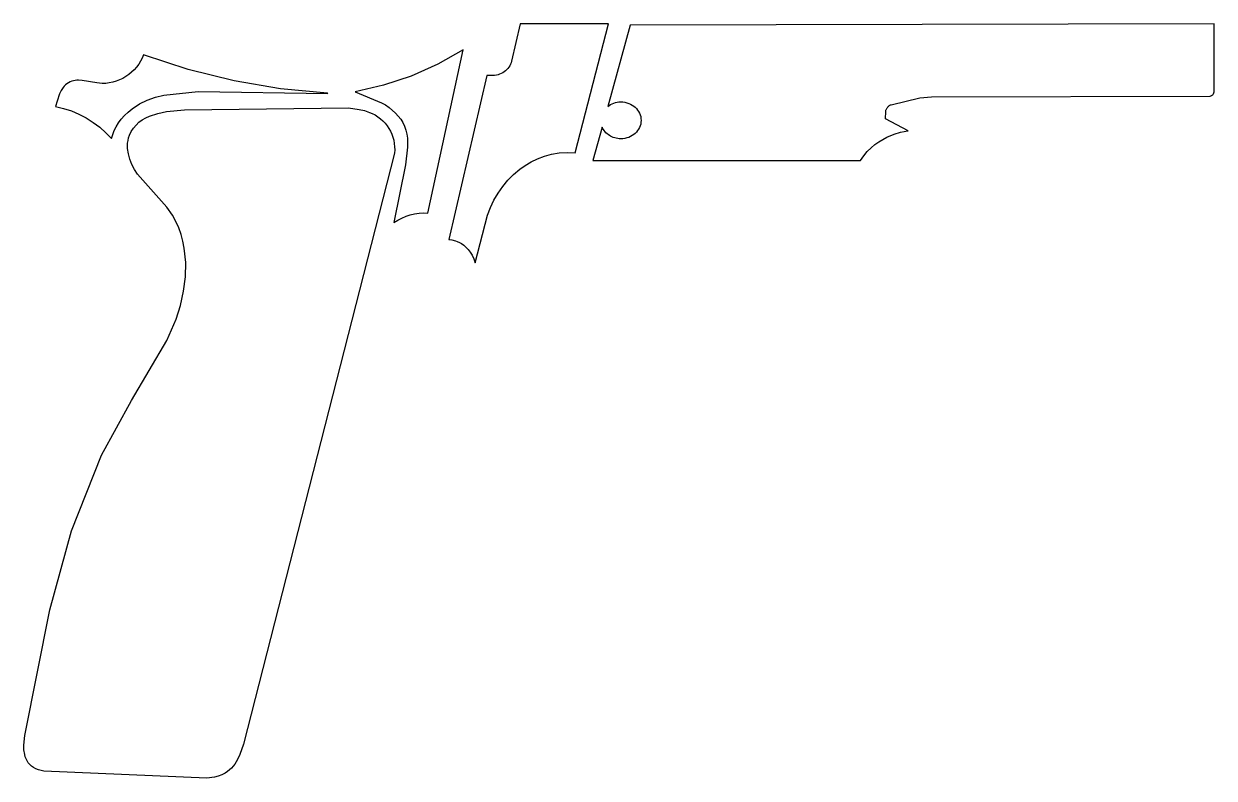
# Model space of a CAD drawing. Header units: metres. Extents: x 165 to 282, y -152 to -77.
import ezdxf

# ---------------------------------------------------------------- set-up
doc = ezdxf.new("R2010")
doc.units = ezdxf.units.M

msp = doc.modelspace()

# ---------------------------------------------------------------- linework, layer by layer
for points in [[(222.61703, -77.469746), (213.927436, -77.469746), (213.078568, -81.13141), (213.027768, -81.293716), (212.963506, -81.449164), (212.886544, -81.596992), (212.79739, -81.736438), (212.69706, -81.866994), (212.586062, -81.988152), (212.465412, -82.09915), (212.335618, -82.19948), (212.197442, -82.28838), (212.0519, -82.365342), (211.8995, -82.429604), (211.74075, -82.480658), (211.576666, -82.517996), (211.40801, -82.540856), (210.651852, -82.54873), (206.902812, -98.670872), (206.986124, -98.675952), (207.211422, -98.708718), (207.54213, -98.796094), (207.735424, -98.868484), (207.941418, -98.964496), (208.155286, -99.087432), (208.372456, -99.240848), (208.588356, -99.427792), (208.798414, -99.65182), (208.998058, -99.91598), (209.182462, -100.223828), (209.347308, -100.578666), (209.48777, -100.983796), (210.70951, -96.270826), (210.99653, -95.520764), (211.341462, -94.798134), (211.74329, -94.107762), (212.200744, -93.453966), (212.712554, -92.841318), (213.27745, -92.27439), (213.894162, -91.757754), (214.41791, -91.39047), (214.997792, -91.048586), (215.627966, -90.743278), (216.302082, -90.485722), (217.01379, -90.287094), (217.757248, -90.15857), (218.526106, -90.111072), (219.314522, -90.15603), (222.61703, -77.47)], [(224.728532, -77.595222), (222.527876, -85.593428), (222.663258, -85.495638), (222.807276, -85.408262), (222.959422, -85.332062), (223.119188, -85.2678), (223.285812, -85.216492), (223.458786, -85.1789), (223.637348, -85.155786), (223.821244, -85.147912), (224.024698, -85.15731), (224.22231, -85.184742), (224.413064, -85.229446), (224.595944, -85.290406), (224.769934, -85.36686), (224.934018, -85.457792), (225.08718, -85.562186), (225.228404, -85.67928), (225.356928, -85.808058), (225.471482, -85.947758), (225.57105, -86.097364), (225.65487, -86.25586), (225.721672, -86.422484), (225.770694, -86.59622), (225.80092, -86.776306), (225.81108, -86.961726), (225.80092, -87.147146), (225.770694, -87.327232), (225.721672, -87.500968), (225.65487, -87.667592), (225.57105, -87.826088), (225.471482, -87.975694), (225.356928, -88.115394), (225.228404, -88.244172), (225.08718, -88.361266), (224.934018, -88.46566), (224.769934, -88.556592), (224.595944, -88.633046), (224.413064, -88.694006), (224.22231, -88.73871), (224.024698, -88.766142), (223.821244, -88.77554), (223.664526, -88.769952), (223.51111, -88.753442), (223.361758, -88.726518), (223.216724, -88.689688), (223.076262, -88.643206), (222.941134, -88.58758), (222.811594, -88.523064), (222.68815, -88.45042), (222.571056, -88.369648), (222.461074, -88.28151), (222.358458, -88.18626), (222.263462, -88.084406), (222.176848, -87.976202), (222.09887, -87.862156), (222.030036, -87.742776), (221.970854, -87.618316), (221.064836, -90.911172), (247.386348, -90.911172), (247.706642, -90.441272), (248.054368, -90.024204), (248.422922, -89.65692), (248.805446, -89.336118), (249.195336, -89.05875), (249.971052, -88.622378), (250.697238, -88.322658), (251.320808, -88.134952), (252.04801, -87.996014), (252.082808, -87.992458), (249.84964, -86.79942), (249.867674, -86.102444), (249.877326, -86.03615), (249.892312, -85.971634), (249.912378, -85.90915), (249.93727, -85.848698), (249.966734, -85.790786), (250.00077, -85.735414), (250.039124, -85.68309), (250.081288, -85.634068), (250.127516, -85.588348), (250.1773, -85.546438), (250.230386, -85.508592), (250.286774, -85.47481), (250.34621, -85.4456), (250.40844, -85.421216), (253.236984, -84.750402), (254.368808, -84.65947), (281.734514, -84.578698), (281.782774, -84.571078), (281.82951, -84.558886), (281.874214, -84.542376), (281.916632, -84.521802), (281.956764, -84.497418), (281.994102, -84.469224), (282.028646, -84.437728), (282.060142, -84.403184), (282.088082, -84.365592), (282.112466, -84.32546), (282.13304, -84.282788), (282.149296, -84.238084), (282.161234, -84.191348), (282.1686, -84.143088), (282.17114, -77.470508), (224.72777, -77.59573)], [(194.968622, -84.29498), (190.352426, -83.858862), (185.78195, -83.078828), (181.282594, -81.959704), (176.879758, -80.506062), (176.750726, -80.83423), (176.592484, -81.14792), (176.407064, -81.446116), (176.196752, -81.727294), (175.963326, -81.990438), (175.708818, -82.234024), (175.435514, -82.456782), (175.145192, -82.657442), (174.840138, -82.834734), (174.52213, -82.987388), (174.193454, -83.11388), (173.856142, -83.213194), (173.511972, -83.283806), (173.16323, -83.3247), (172.811948, -83.334352), (172.28185, -83.288124), (170.845734, -83.03514), (170.49369, -83.01482), (170.320208, -83.020408), (170.148758, -83.038442), (169.979594, -83.070954), (169.81297, -83.119468), (169.649394, -83.185508), (169.491152, -83.269582), (169.345356, -83.368134), (169.211498, -83.47964), (169.088562, -83.603084), (168.97604, -83.73745), (168.779698, -84.034122), (168.616884, -84.360512), (168.37025, -85.065362), (168.232582, -85.603842), (169.01922, -85.788754), (169.787062, -86.039706), (170.531536, -86.35365), (171.24807, -86.727538), (171.931838, -87.158322), (172.578522, -87.643208), (173.18355, -88.179148), (173.74235, -88.763094), (173.851316, -88.363806), (173.998636, -87.971122), (174.18558, -87.586058), (174.413164, -87.20963), (174.682658, -86.843108), (174.995078, -86.487762), (175.351694, -86.144354), (175.753522, -85.814154), (176.482502, -85.335872), (177.24755, -84.968334), (178.042316, -84.694522), (178.860958, -84.497672), (182.252112, -84.141818), (194.993006, -84.32927), (194.967098, -84.295234)], [(202.78217, -88.33485), (202.837542, -88.721946), (202.848718, -89.583514), (202.627738, -91.350846), (201.50963, -97.01149), (201.888344, -96.776286), (202.283314, -96.571054), (202.691746, -96.397826), (203.110846, -96.258126), (203.53782, -96.153986), (203.969874, -96.087184), (204.404468, -96.059498), (204.838808, -96.072706), (208.310734, -80.019906), (205.820518, -81.438242), (203.203556, -82.60715), (200.485756, -83.516724), (197.692264, -84.156804), (200.26757, -85.22589), (200.664318, -85.450934), (201.031856, -85.70722), (201.666094, -86.262718), (201.93381, -86.553548), (202.168506, -86.859618), (202.37069, -87.185754), (202.540362, -87.537036), (202.677522, -87.918544), (202.782424, -88.335104)], [(175.703992, -114.503962), (179.17033, -108.595668), (180.074062, -106.507026), (180.508656, -105.156508), (180.821838, -103.761794), (180.99913, -102.344982), (181.0258, -100.928678), (180.88737, -99.535488), (180.75148, -98.854514), (180.568854, -98.18751), (180.337714, -97.537524), (180.056028, -96.90735), (179.722272, -96.299528), (179.170838, -95.500698), (176.288954, -92.256102), (175.992028, -91.791536), (175.73625, -91.300808), (175.531272, -90.790522), (175.386746, -90.267282), (175.312324, -89.737946), (175.30445, -89.473024), (175.317658, -89.209118), (175.352964, -88.947244), (175.411892, -88.68791), (175.495458, -88.432132), (175.668178, -88.056974), (175.883316, -87.720424), (176.137316, -87.42045), (176.426622, -87.154766), (176.747678, -86.921594), (177.096674, -86.718902), (177.4698, -86.544658), (178.274726, -86.273132), (179.133246, -86.09076), (180.894228, -85.927946), (197.03161, -85.742018), (198.093076, -85.880194), (198.609458, -86.005162), (199.112632, -86.176866), (199.35825, -86.28253), (199.647302, -86.432136), (199.919336, -86.604856), (200.17359, -86.798912), (200.409556, -87.01278), (200.626218, -87.244936), (200.822814, -87.493602), (200.998582, -87.757), (201.15276, -88.033606), (201.284586, -88.321642), (201.393552, -88.619584), (201.478642, -88.925654), (201.539094, -89.238074), (201.574146, -89.55532), (201.58329, -89.875614), (201.56551, -90.197432), (186.71921, -148.304758), (186.355482, -149.327362), (186.123326, -149.807422), (185.847228, -150.252176), (185.690256, -150.45817), (185.519314, -150.651464), (185.33364, -150.830534), (185.131964, -150.994364), (184.913524, -151.14143), (184.576212, -151.317452), (184.22239, -151.45004), (183.85536, -151.545036), (183.093868, -151.646382), (167.079676, -150.955502), (166.810944, -150.9014), (166.550086, -150.827994), (166.300404, -150.730712), (166.064946, -150.60549), (165.95344, -150.531068), (165.84676, -150.44801), (165.682676, -150.292054), (165.542468, -150.12162), (165.424612, -149.938232), (165.327584, -149.74316), (165.250114, -149.537928), (165.190678, -149.323552), (165.120066, -148.873464), (165.10381, -148.403818), (165.188392, -147.448778), (167.653208, -135.098536), (169.79519, -127.335026), (172.734732, -119.890286), (175.703992, -114.504216)]]:
    msp.add_lwpolyline(points)

doc.saveas('drawing.dxf')
